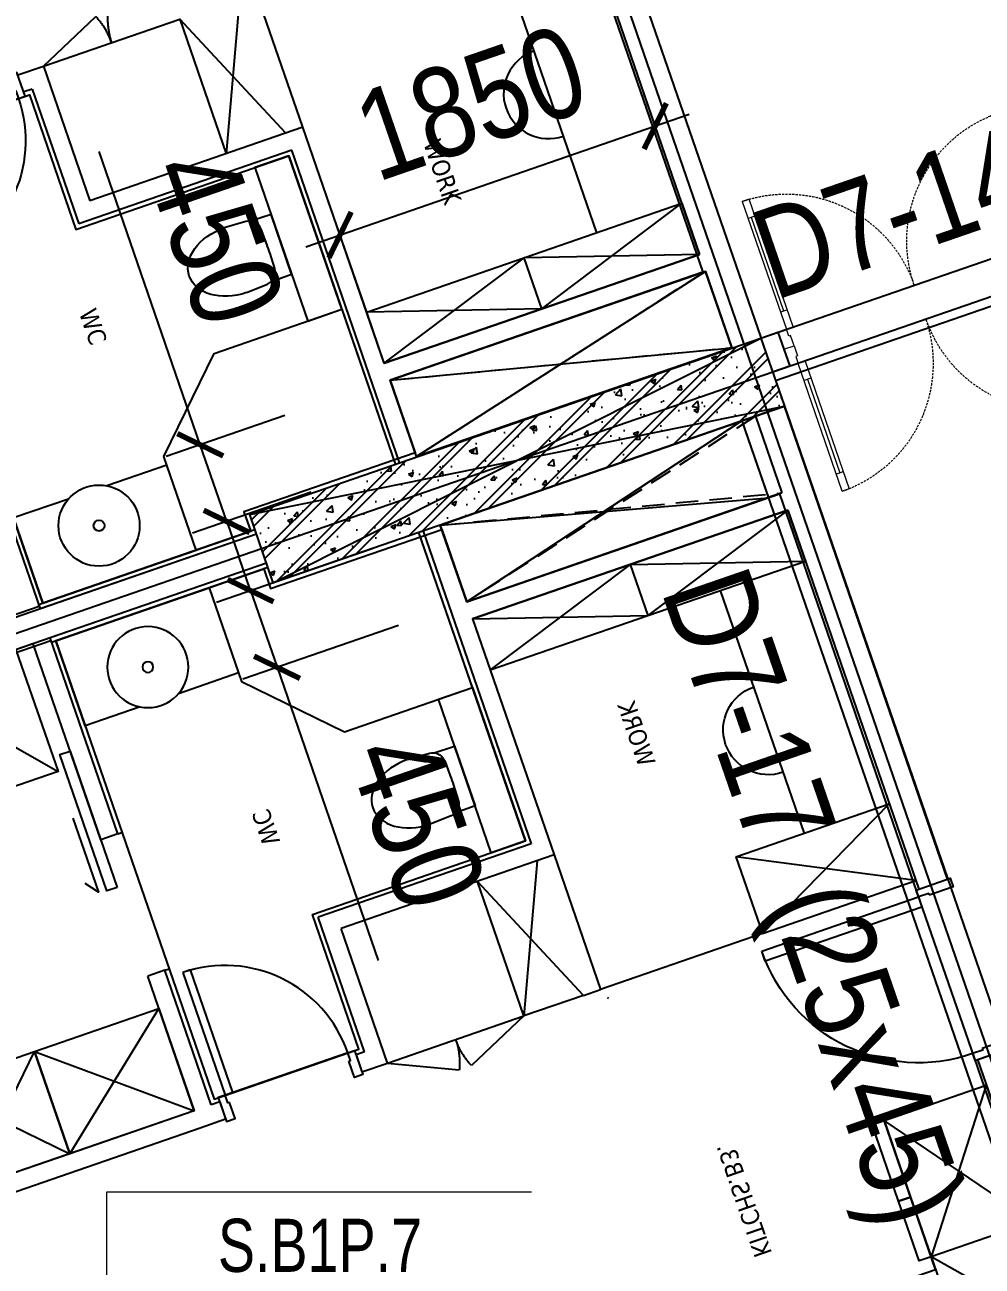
# Model space of a CAD drawing. Header units: millimetres. Extents: x -361699137 to 361252145, y -356478932 to 356523199.
# Drawn here: x -55229 to -49918, y 23653 to 30538 of the extents above; entities that cross this region are included whole.
import ezdxf
from ezdxf.enums import TextEntityAlignment as Align
from ezdxf.xclip import XClip

# ---------------------------------------------------------------- set-up
doc = ezdxf.new("R2010")
doc.units = ezdxf.units.MM
doc.header["$LTSCALE"] = 100
doc.header["$MEASUREMENT"] = 0
doc.header["$XCLIPFRAME"] = 0
doc.set_wipeout_variables(frame=1)
for name, pattern in [('ACAD_ISO03W100', [30, 12, -18]), ('HIDDEN', [0.375, 0.25, -0.125]), ('Xref_ST_MBDV Cot vach 30.7.2022$0$HIDDEN2', [0.1875, 0.125, -0.0625])]:
    doc.linetypes.add(name, pattern=pattern)
for name, color, linetype in [('1VinaPVC-Text', 9, 'Continuous'), ('A-_FURN----_E-_N', 251, 'Continuous'), ('A-ANNO-ROOM', 50, 'Continuous'), ('ccu12-Text', 31, 'Continuous'), ('IDEA - dim', 251, 'Continuous'), ('KC', 5, 'Continuous'), ('KT-Khuat', 9, 'HIDDEN'), ('KT-Net manh', 139, 'Continuous'), ('KT-Tuong', 1, 'Continuous')]:
    doc.layers.add(name, color=color, linetype=linetype)
for name, color, linetype, lineweight in [('ccu12-Tencaukien', 9, 'Continuous', 15), ('KT-Chuviet', 255, 'Continuous', 15), ('KT-Net thay', 7, 'Continuous', 15), ('KT-Net truc', 18, 'Continuous', 15), ('Xref_ST_MBDV Cot vach 30.7.2022$0$CUA', 37, 'Continuous', 13)]:
    doc.layers.add(name, color=color, linetype=linetype, lineweight=lineweight)
doc.layers.add('dien tich thong thuy', color=3, linetype='Continuous', plot=False)
doc.styles.add('220126_HDN_HBA typical plan$0$211210_HDN_HBA_TYPICAL PLAN CORE OPT 1$0$HBA-Text', font='GOTHIC.TTF')
doc.styles.add('Arial Narrow', font='ARIALN.TTF')
doc.styles.add('font unicode ccu', font='arial.ttf')
doc.styles.add('ROMANS', font='ROMANS.SHX')
doc.styles.add('Tahoma', font='tahoma.ttf')
doc.dimstyles.new('ccu12-200', dxfattribs={"dimscale": 200, "dimtxt": 2.5, "dimasz": 1, "dimexe": 1, "dimexo": 2, "dimgap": 1, "dimtad": 1, "dimdec": 0, "dimdsep": 46, "dimtxsty": 'Arial Narrow', "dimblk": 'ARCHTICK', "dimcen": -1, "dimdle": 1, "dimclrd": 256, "dimclre": 256, "dimclrt": 3, "dimadec": 0, "dimazin": 2, "dimtfac": 0.1, "dimtdec": 0, "dimtmove": 0, "dimatfit": 1, "dimldrblk": 'ARCHTICK', "dimfxl": 1, "dimtvp": 0.8333333333333334, "dimtolj": 1, "dimtzin": 12, "dimarcsym": 0})

# ---------------------------------------------------------------- blocks, each defined once
blk = doc.blocks.new('220126_HDN_HBA typical plan$0$210902_YS plan 330pm ver13$0$TOTO-WC-CW822J')
at = {"color": 0}
blk.add_lwpolyline([(-177.2072506700642, -119.1915361834399), (-175, 0), (175, 0), (177.2072506700642, -119.1915361836145)], dxfattribs=at)
blk.add_lwpolyline([(-190, -270), (-183.3947591906181, -144.5004246227618, -0.3908696114996718), (-115.4352058441145, -78.20653349565691), (-27.76706723973621, -75.77130742336158, -0.01388621073825284), (27.76706724101678, -75.77130742336158), (115.4352058439981, -78.20653349565691, -0.3908696114996718), (183.3947591905016, -144.5004246227618), (190, -270)], format="xyb", dxfattribs=at)
blk.add_ellipse((0, -270), major_axis=(0, -270), ratio=0.7037037037037037, start_param=4.71238898038469, end_param=7.853981633974483, dxfattribs=at)
blk = doc.blocks.new('d800')
blk.add_line((760, 70), (40, 70))
for points in [[(40, 790), (40, 70), (85, 70), (85, 790)], [(50, 25), (40, 25), (40, 70), (0, 70), (0, -70), (50, -70)], [(750, 25), (760, 25), (760, 70), (800, 70), (800, -70), (750, -70)]]:
    blk.add_lwpolyline(points, close=True)
blk.add_arc((40, 70), 720, 0, 90)
blk = doc.blocks.new('16')
at = {"layer": 'A-_FURN----_E-_N', "linetype": 'Continuous'}
for points in [[(4575.000000000924, 769.9999999933061), (4575.000000000909, 839.9999999928259), (4125.000000000917, 839.9999999932988), (4125.000000000924, 769.9999999933061)], [(4925.000000000917, 769.9999999928259), (4925.000000002779, 839.9999999933061), (4575.000000000909, 839.9999999928259), (4575.000000000924, 769.9999999933061)], [(4925.000000000924, 169.9999999937427), (4925.000000000917, 769.9999999928259), (4125.000000000924, 769.9999999933061), (4124.999999999054, 169.9999999937718)]]:
    blk.add_lwpolyline(points, close=True, dxfattribs=at)
at = {"layer": 'IDEA - dim'}
for p, q in [((1234.999999997184, 4269.999999994237), (1234.999999999061, 4244.999999994223)), ((2035.000000000917, 4269.999999993306), (2034.999999999054, 4244.999999993306)), ((2925.000000000924, 2119.999999993772), (2925.000000000909, 2469.999999994252)), ((2925.000000002787, 2119.999999993306), (2925.000000002772, 2019.999999998887)), ((199.9999999990396, 2019.999999994703), (199.9999999990541, 169.9999999937718)), ((2134.999999995322, 2019.999999997941), (2924.99999999904, 2019.999999997977)), ((749.999999999076, 1094.999999994645), (1049.999999997191, 1094.999999994674)), ((2474.999996953629, 1070.000002757006), (2474.999996311024, 169.9999999947031)), ((2475.000000645399, 1070.000003138848), (2474.999996953629, 1069.999996944622)), ((2474.999996953629, 1070.000002757006), (2924.99999686236, 1070.000002757472)), ((2924.99999686236, 1070.000002757472), (2924.999996311009, 169.9999999937718)), ((4925.000000000917, 769.9999999928259), (5600.000000000917, 769.9999999928259)), ((1049.999999997199, 669.9999999941792), (2474.999996305429, 669.9999999947031))]:
    blk.add_line(p, q, dxfattribs=at)
for points in [[(2225.000000002787, 5699.999999993765), (2225.000000004642, 5099.999999993757), (2825.000000004635, 5099.999999993772), (2825.000000004642, 5699.999999993306), (2225.000000002787, 5699.999999993765)], [(85.00000000091677, 5099.999999994223), (85.00000000091677, 4469.999999994223), (799.0618495596427, 4469.999999994252), (799.0618495615272, 5099.999999993248), (84.99999999719148, 5099.999999993306)], [(2225.000000004642, 5099.999999993757), (2225.000000004649, 4369.999999993772), (2825.000000002772, 4369.999999993772), (2825.000000004635, 5099.999999993772), (2225.000000004642, 5099.999999993757)], [(1514.425174259573, 4369.999999994703), (1514.425174259559, 4429.999999994237), (714.4251742595661, 4429.999999994237), (714.4251742614433, 4369.999999994237)], [(1109.999999538966, 2144.999999993772), (2009.99999999904, 2144.999999993306), (2009.999999997191, 2344.999999994245), (1109.999999538981, 2344.99999999423)], [(749.999999997206, 169.9999999946886), (749.9999999990687, 2019.999999995169), (1049.999999997206, 2019.999999995111), (1049.999999997177, 169.9999999956417)], [(3014.999999989734, 1104.999999994689), (3014.999999989734, 184.9999999942374), (3074.999999989755, 184.9999999946449), (3074.999999991604, 1104.999999994703)], [(3024.999999989748, 124.9999999942083), (3014.999999991625, 124.9999999932552), (3014.999999989734, 184.9999999942374), (2974.999999991596, 184.9999999942302), (2974.999999991604, -15.00000000669388), (3024.999999991611, -15.00000000576983)], [(3924.999999991611, 124.9999999937572), (3934.999999991596, 124.9999999937718), (3934.999999991589, 184.9999999937572), (3974.999999991604, 184.9999999933061), (3974.999999991611, -15.00000000675209), (3924.999999989726, -15.00000000622822)]]:
    blk.add_lwpolyline(points, close=True, dxfattribs=at)
for points in [[(1071.106020013773, 4476.139892180247), (1505.596734597348, 4476.139892180727), (1436.494896420249, 4530.014263055127)], [(110.0000000001892, 3000.000000001412), (109.9999999990396, 4244.999999994267), (2800.000000002787, 4244.999999993772), (2800.000000002779, 3394.999999993262), (2009.999999999047, 3394.999999993772), (2009.99999999904, 2144.999999993306), (199.9999999990396, 2144.999999993772)], [(609.99999798926, 3922.249721603715), (609.9999979892455, 4244.999999994696), (109.9999999990396, 4244.999999994267), (109.9999999990396, 3345.000000452914), (609.99999798926, 3345.000000453379), (609.9999979911372, 3697.750278384672)], [(4999.999999999061, 169.9999999942229), (5599.999999999054, 169.9999999937572), (5600.000000000924, 3469.99999999284), (5000.000000000917, 3469.999999992848), (4999.999999999061, 769.9999999933207), (4125.000000000924, 769.9999999933061), (4124.999999999054, 169.9999999937718)], [(110.0000000001965, 2999.999999999563), (109.9999999990396, 3345.000000452914), (659.9999995389735, 3345.000000453845), (1109.999999538981, 2895.000000453845), (1109.999999538966, 2144.999999993772), (199.9999999990396, 2144.999999993772)], [(2925.000000002772, 3269.999999994237), (2925.000000002801, 2469.999999993248), (2134.999999999069, 2469.999999994237)]]:
    blk.add_lwpolyline(points, dxfattribs=at)
for radius in [225, 30]:
    blk.add_circle((414.9999979948698, 3809.999999994179), radius, dxfattribs=at)
for centre, radius, end in [((3014.999999989734, 184.9999999942374), 919.9999999999999, 90), ((1866.316215603598, 669.9999999937718), 250, 180)]:
    blk.add_arc(centre, radius, 0, end, dxfattribs=at)
at = {"layer": 'KT-Khuat', "ltscale": 5}
for p, q in [((199.9999999990541, 169.99999999375), (650.0000000009022, 2019.999999995154)), ((199.9999999990614, 2019.999999994696), (650.0000000009022, 169.9999999932625))]:
    blk.add_line(p, q, dxfattribs=at)
at = {"layer": 'KT-Net manh', "linetype": 'ACAD_ISO03W100', "ltscale": 4}
for p, q in [((2225.000000002787, 5699.999999993765), (2825.000000004635, 5099.999999993772)), ((2825.000000004642, 5699.999999993306), (2225.000000004642, 5099.999999993757)), ((85.00000000091677, 5099.999999994223), (799.0618495596427, 4469.999999994252)), ((2225.000000004642, 5099.999999993757), (2825.000000002772, 4369.999999993772)), ((2825.000000004635, 5099.999999993772), (2225.000000004649, 4369.999999993772)), ((2925.000000002772, 3269.999999994237), (3090.125302226268, 2905.673725114961)), ((2925.000000002801, 2469.999999993248), (3090.125302226254, 2834.326274870662)), ((2925.000000000924, 2119.999999993772), (2134.999999999069, 2469.999999994237)), ((2134.999999997177, 2119.999999994267), (2925.000000002801, 2469.999999993248)), ((750.0000000046493, 2019.99999999514), (1050.000000002787, 1094.999999994659)), ((750.0000000046421, 1094.999999994703), (1050.000000002779, 2019.999999995154)), ((2924.99999686236, 1070.000002757472), (2924.999996862352, 2019.999999994223)), ((750.0000000046421, 1094.999999994703), (1050.000000002779, 169.9999999956344)), ((750.0000000027721, 169.999999994674), (1050.000000002787, 1094.999999994659)), ((2474.999996309161, 170.0000000659493), (2924.999996830709, 1070.000002757472)), ((2924.999996311009, 169.9999999937718), (2474.999996953629, 1070.000002757006)), ((4925.000000000924, 169.9999999937427), (4125.000000000924, 769.9999999933061)), ((4124.999999999054, 169.9999999937718), (4925.000000000917, 769.9999999928259)), ((5599.999999999054, 169.9999999937572), (4925.000000000917, 769.9999999928259))]:
    blk.add_line(p, q, dxfattribs=at)
for centre, start, end in [((2925.000000002772, 3269.999999994237), 270, 294.3816820573169), ((2925.000000002801, 2469.999999993248), 65.6183179430628, 90)]:
    blk.add_arc(centre, 399.9999999999999, start, end, dxfattribs=at)
at = {"layer": 'KT-Tuong'}
for p, q in [((-84.99999999979627, 2999.999999999578), (-85.0000000095315, 6600.000226611024)), ((85.00000000092405, 4369.999999994237), (84.99999999047577, 6600.000226611533)), ((1234.999999997184, 4269.999999994237), (1234.999999999047, 4369.999999994703)), ((2035.000000000917, 4269.999999993306), (2034.999999999061, 4369.999999994237)), ((85.00000000020373, 3000.00000000096), (84.99999999903957, 4269.999999993306)), ((1234.999999997184, 4269.999999994237), (84.99999999903957, 4269.999999993306)), ((2825.000000004657, 4269.999999993306), (2035.000000000917, 4269.999999993306)), ((2825.00000000649, 4219.999999993306), (2825.000000004657, 4269.999999993306)), ((2825.000000004642, 4219.999999992782), (2925.000000004642, 4219.999999993342)), ((2825.000000004642, 3369.999999992346), (2825.000000006534, 3419.999999994179)), ((2825.000000004628, 3419.999999993801), (2925.000000002779, 3419.999999994237)), ((2035.000000000917, 2119.999999994237), (2035.000000000931, 3369.999999993772)), ((2825.000000004642, 3369.999999992346), (2035.000000000931, 3369.999999993772)), ((2134.999999999076, 2019.999999997905), (2134.999999999061, 3269.999999993772)), ((200.0000000009168, 2119.999999993772), (2034.999999997191, 2119.999999993714)), ((199.9999999990396, 2019.999999994703), (650.0000000027649, 2019.999999994689)), ((650.0000000009022, 169.9999999932916), (650.0000000009022, 2019.999999995154)), ((750.000000000924, 2019.999999995634), (2134.999999999054, 2019.999999997497)), ((749.9999999990687, 2019.999999995169), (749.999999997206, 169.9999999946886)), ((199.9999999990541, 169.9999999937718), (650.0000000009168, 169.9999999937572)), ((199.9999999990541, 169.9999999937718), (199.9999999971915, 1.207808963954449e-09)), ((749.9999999990541, 169.9999999942083), (2974.999999989726, 169.9999999933061)), ((3975.000000002772, 169.9999999937718), (5599.999999999054, 169.9999999937572)), ((3975.000000000917, 169.9999999942374), (3975.000000000917, -6.228219717741013e-09)), ((2974.999999991604, -5.77711034566164e-09), (199.9999999971915, 1.688022166490555e-09))]:
    blk.add_line(p, q, dxfattribs=at)
for points in [[(2825.000000002772, 4369.999999993772), (2825.000000004642, 5699.999999993306), (2925.000000002779, 5699.999999993735), (2925.000000002779, 4369.999999993772)], [(1234.999999999047, 4369.999999994703), (85.00000000092405, 4369.999999994237)], [(2825.000000002772, 4369.999999993772), (2034.999999999061, 4369.999999994237)], [(2925.000000002779, 4369.999999993772), (2925.000000004642, 4219.999999993342)], [(2925.000000002779, 3419.999999994237), (2925.000000002772, 3269.999999994237), (2134.999999999061, 3269.999999993772)], [(749.9999999990541, 169.9999999942083), (750.0000000009095, 2019.999999995169)]]:
    blk.add_lwpolyline(points, dxfattribs=at)
at = {"layer": 'IDEA - dim'}
for name, p, xscale, rotation in [('d800', (2870.000000004642, 4219.999999993306), -1.000000000000001, 90), ('220126_HDN_HBA typical plan$0$210902_YS plan 330pm ver13$0$TOTO-WC-CW822J', (1559.999999768086, 2344.999999994237), -1, 180.0000000000001)]:
    blk.add_blockref(name, p, dxfattribs=dict(at, xscale=xscale, rotation=rotation))
at = {"layer": '1VinaPVC-Text', "style": 'Tahoma'}
for s, p in [('WC', (1569.086636015803, 3531.033974953752)), ('KITCHS.B3.', (4618.395366817364, 1696.742804859154)), ('WORK', (1833.864821958945, 1417.810789069932))]:
    blk.add_text(s, height=99.99999999999999, rotation=180, dxfattribs=at).set_placement(p)
blk = doc.blocks.new('26')
at = {"layer": 'IDEA - dim'}
for p, q in [((4550.000000001863, -670.0000000005384), (3125.000003693611, -670.0000000010114)), ((4849.999999999985, -1095.000000001004), (4550.000000001848, -1095.000000001019)), ((3465.000000003725, -2020.000000004278), (2674.999999999985, -2020.000000004249)), ((2774.999999994412, -3369.999999998676), (2774.999999992564, -3420.000000000538))]:
    blk.add_line(p, q, dxfattribs=at)
for points in [[(4850.000000001863, -170.000000000975), (4850.000000000015, -2020.00000000147), (4550.000000001855, -2020.000000001448), (4550.000000001848, -170.0000000019209)], [(4490.000000460066, -2145.000000000044), (3590.000000000015, -2144.999999999607), (3590.000000001848, -2345.000000000546), (4490.000000460059, -2345.000000000524)]]:
    blk.add_lwpolyline(points, close=True, dxfattribs=at)
for points in [[(5490.000006117116, -3000.000006208036), (5490, -4245.000000000538), (2799.999999996275, -4245.000000000073), (2799.999999996267, -3394.999999999622), (3589.999999999985, -3395.000000000073), (3590.000000000015, -2144.999999999607), (5397.323217466314, -2144.999999918175)], [(5490.00000611713, -3000.000006206166), (5490, -3345.0000004592), (4940.000000460073, -3345.000000460146), (4490.000000460073, -2895.000000460132), (4490.000000460066, -2145.000000000044), (5397.323217466314, -2144.999999918175)], [(2674.999999996282, -3270.000000000502), (2674.999999996275, -2469.999999999607), (3465, -2470.000000000553)], [(4990.00000200978, -3922.24972161006), (4990.00000200978, -4245.000000001004), (5490, -4245.000000000538), (5490, -3345.0000004592), (4990.00000200978, -3345.00000045968), (4990.000002007924, -3697.750278391024)]]:
    blk.add_lwpolyline(points, dxfattribs=at)
for radius in [224.9999999999999, 29.99999999999999]:
    blk.add_circle((5185.000002004206, -3810.000000000524), radius, dxfattribs=at)
blk.add_arc((3733.683784395442, -670.00000000008), 249.9999999999999, 179.9999999995831, 359.9999999995831, dxfattribs=at)
at = {"layer": 'KT-Khuat', "ltscale": 5}
for p, q in [((4949.999999998123, -169.9999999995925), (5397.323217466299, -2019.999999919077)), ((4949.999999998137, -2020.000000001455), (5397.323274049806, -169.9999999181819))]:
    blk.add_line(p, q, dxfattribs=at)
at = {"layer": 'KT-Net manh', "linetype": 'ACAD_ISO03W100', "ltscale": 4}
for p, q in [((4849.999999994412, -1095.000000000982), (4549.999999996275, -170.0000000019354)), ((4849.99999999626, -170.0000000010186), (4549.999999996289, -1095.000000001004)), ((4849.999999994398, -2020.00000000147), (4549.999999996289, -1095.000000001004)), ((4849.999999994412, -1095.000000000982), (4549.999999996282, -2020.000000001455)), ((2674.999999998123, -2120.000000000073), (3465, -2470.000000000553)), ((3465.000000001848, -2120.000000000568), (2674.999999996275, -2469.999999999607)), ((2674.999999996282, -3270.000000000502), (2509.874697772771, -2905.673725121262))]:
    blk.add_line(p, q, dxfattribs=at)
for centre, start, end in [((2674.999999996275, -2469.999999999607), 245.6183179426831, 269.9999999995831), ((2674.999999996282, -3270.000000000502), 89.99999999958312, 114.3816820573169)]:
    blk.add_arc(centre, 399.9999999999998, start, end, dxfattribs=at)
at = {"layer": 'KT-Tuong'}
for p, q in [((2625.000000007465, -5.384208634495735e-10), (5397.323274051669, 7.389462552964687e-08)), ((4850, -170.0000000005384), (2625.000000009313, -169.9999999996071)), ((4850.000000000015, -2020.00000000147), (4850.000000001863, -170.000000000975)), ((4949.999999998137, -169.9999999995925), (4949.999999998137, -2020.00000000147)), ((5397.323274049806, -169.9999999181746), (4949.999999998123, -170.0000000000728)), ((4849.999999998137, -2020.000000001935), (3465, -2020.000000003798)), ((3465, -2020.000000004264), (3465, -3270.000000000058)), ((5397.323217466314, -2019.999999919077), (4949.999999996275, -2020.000000001004)), ((5397.323217464451, -2119.999999918175), (3565.000000001848, -2120.000000000058)), ((3564.999999998137, -2120.000000000538), (3564.999999998137, -3370.000000000073)), ((5515.00000611713, -3000.000006207571), (5514.999999999985, -4269.999999999593)), ((5685.000003750451, -3000.000008806877, 9.79608882449709e-09), (5684.999993890298, -6600.000161862743, -1.594545972149397e-08)), ((2774.999999994412, -3369.999999998676), (3564.999999998137, -3370.000000000073)), ((4365.000000001863, -4270.000000000538), (5514.999999999985, -4269.999999999593))]:
    blk.add_line(p, q, dxfattribs=at)
for points in [[(4850, -170.0000000005384), (4849.999999998123, -2020.000000001484)], [(2674.999999996275, -3420.000000000524), (2674.999999996282, -3270.000000000502), (3465, -3270.000000000058)]]:
    blk.add_lwpolyline(points, dxfattribs=at)
at = {"layer": 'IDEA - dim', "xscale": -0.9999999999999998}
blk.add_blockref('220126_HDN_HBA typical plan$0$210902_YS plan 330pm ver13$0$TOTO-WC-CW822J', (4040.000000230968, -2345.000000000538), dxfattribs=at)
at = {"layer": 'IDEA - dim', "xscale": -0.9999999999999994, "rotation": 270}
blk.add_blockref('d800', (2729.999999994419, -4219.9999999996), dxfattribs=at)
at = {"layer": '1VinaPVC-Text', "style": 'Tahoma'}
for s, p in [('WORK', (3766.135178042547, -1417.810789076218)), ('WC', (4030.913363985717, -3531.033974960061))]:
    blk.add_text(s, height=99.99999999999996, rotation=359.9999999995831, dxfattribs=at).set_placement(p)
blk = doc.blocks.new('18')
at = {"layer": 'KT-Tuong'}
blk.add_lwpolyline([(-2.182787284255028e-11, 7930.000000000011), (-1.455191522836685e-11, 8100.000000000004), (1624.999999994368, 8100.000000000069), (1624.999999994368, 7930.000000000011)], dxfattribs=at)
blk = doc.blocks.new('TAG CAO DO SAN')
blk.add_wipeout([(1526701.778855525, -266095.22987594287), (1527644.6359120198, -266095.22987594287), (1527644.6359120198, -266330.944140067), (1526701.778855525, -266330.944140067)]).dxf.layer = 'KT-Net thay'
at = {"layer": 'KT-Net thay', "flags": 128}
blk.add_lwpolyline([(1526701.778855525, -266095.2298759429), (1526701.778855525, -266330.9441400666), (1527644.63591202, -266330.9441400666), (1527644.63591202, -266095.2298759429)], close=True, dxfattribs=at)
blk.add_lwpolyline([(1526701.778855525, -266330.9441400666), (1527644.63591202, -266330.9441400666)], dxfattribs=at)
at = {"layer": 'KT-Chuviet', "color": 31, "style": 'font unicode ccu', "width": 0.75}
blk.add_attdef('TÊNPHÒNG', text='', height=117.85713, dxfattribs=at).set_placement((1527175.308820772, -266213.4467624734), align=Align.MIDDLE_CENTER)
blk = doc.blocks.new('A$C1AAC5519')
at = {"layer": 'A-ANNO-ROOM', "insert": (772.955269176513, 1216.574747113511), "char_height": 600, "attachment_point": 2, "rotation": 50.44882673977027, "style": '220126_HDN_HBA typical plan$0$211210_HDN_HBA_TYPICAL PLAN CORE OPT 1$0$HBA-Text'}
blk.add_mtext_dynamic_manual_height_columns('S.B1.', width=722857412.8743668, gutter_width=9765.624999999996, heights=[0], dxfattribs=at)
blk = doc.blocks.new('A$C418F5BC8')
at = {"layer": 'A-ANNO-ROOM', "insert": (648.1133449638728, 1090.790118377889), "char_height": 600, "attachment_point": 2, "rotation": 50.44882673977027, "style": '220126_HDN_HBA typical plan$0$211210_HDN_HBA_TYPICAL PLAN CORE OPT 1$0$HBA-Text'}
blk.add_mtext_dynamic_manual_height_columns('SL-S', width=722857412.8743668, gutter_width=9765.624999999996, heights=[0], dxfattribs=at)
blk = doc.blocks.new('A$C2A6C5140')
at = {"layer": 'A-ANNO-ROOM', "insert": (731.4497625969816, 1190.0169191678, 0.0003277973379295924), "char_height": 600, "attachment_point": 2, "rotation": 50.44882673977027, "style": '220126_HDN_HBA typical plan$0$211210_HDN_HBA_TYPICAL PLAN CORE OPT 1$0$HBA-Text'}
blk.add_mtext_dynamic_manual_height_columns('2-BR', width=722857412.8743668, gutter_width=9765.624999999996, heights=[0], dxfattribs=at)
blk = doc.blocks.new('A$C5388591E')
at = {"layer": 'A-ANNO-ROOM', "insert": (894.3001998505497, 842.1987865094561, 0.0004622000541105721), "char_height": 600, "attachment_point": 2, "rotation": 1.4064704596368105, "style": '220126_HDN_HBA typical plan$0$211210_HDN_HBA_TYPICAL PLAN CORE OPT 1$0$HBA-Text'}
blk.add_mtext_dynamic_manual_height_columns('3-BR', width=722857412.8743668, gutter_width=9765.624999999996, heights=[0], dxfattribs=at)
blk = doc.blocks.new('A$C21AF0CCA')
at = {"layer": 'A-ANNO-ROOM', "insert": (1197.56892258345, 814.6835720778872), "char_height": 600, "attachment_point": 2, "rotation": 0.10542954816276216, "style": '220126_HDN_HBA typical plan$0$211210_HDN_HBA_TYPICAL PLAN CORE OPT 1$0$HBA-Text'}
blk.add_mtext_dynamic_manual_height_columns('S.B1P.', width=722857412.8743668, gutter_width=9765.624999999996, heights=[0], dxfattribs=at)
blk = doc.blocks.new('*U359')
for p, q in [((-1510.000000111268, 650.000000055634), (-1550.000000111268, 650.000000055634)), ((-1530.000000111268, 100.0000000000002), (-1530.000000111268, 650.000000055634)), ((-89.99999999999997, 650.0000000556338), (-49.99999999999997, 650.0000000556338)), ((-70, 100), (-69.99999999999997, 650.0000000556338)), ((-1510.000000111268, 100.0000000000002), (-1550.000000111268, 100.0000000000003)), ((-90, 100), (-50, 100))]:
    blk.add_line(p, q)
for points in [[(-1550.000000111268, 2.131628207438421e-13), (-1510.000000111268, 2.131628207438421e-13), (-1510.000000111268, 750.000000055634), (-1550.000000111268, 750.000000055634)], [(-50, 0), (-90, 0), (-89.99999999999997, 750.0000000556338), (-49.99999999999974, 750.0000000556338)], [(-1600.000000111268, -100.00000000049), (-1540.000000111268, -100.00000000049), (-1540.000000111268, -39.99999999999979), (-1550.000000111268, -39.99999999999979), (-1550.000000111268, 2.131628207438421e-13), (-1600.000000111268, 2.415845301742461e-13)], [(0, -100.0000000004902), (-60, -100.0000000004902), (-60, -40), (-50, -40), (-50, 0), (0, 0)]]:
    blk.add_lwpolyline(points, close=True)
at = {"linetype": 'Xref_ST_MBDV Cot vach 30.7.2022$0$HIDDEN2'}
for centre, radius, start, end in [((-1550.000000112478, -1.309459207829422e-09), 750.0000000571196, 7.016709298534866e-15, 89.99996073224834), ((-49.99999999980142, -3.174847052158785e-10), 750.0000000561345, 90.00003926775156, 180)]:
    blk.add_arc(centre, radius, start, end, dxfattribs=at)
blk = doc.blocks.new('*U360')
for p, q in [((-1510.000001039971, 650.0000005199856), (-1550.000001039971, 650.0000005199856)), ((-1530.000001039971, 100.0000000000002), (-1530.000001039971, 650.0000005199856)), ((-89.99999999999997, 650.0000005199854), (-49.99999999999997, 650.0000005199854)), ((-70, 100), (-69.99999999999997, 650.0000005199854)), ((-1510.000001039971, 100.0000000000002), (-1550.000001039971, 100.0000000000003)), ((-90, 100), (-50, 100))]:
    blk.add_line(p, q)
for points in [[(-1550.000001039971, 2.131628208758188e-13), (-1510.000001039971, 2.131628208758188e-13), (-1510.000001039971, 750.0000005199856), (-1550.000001039971, 750.0000005199856)], [(-50, 0), (-90, 0), (-89.99999999999997, 750.0000005199854), (-49.99999999999974, 750.0000005199854)], [(-1600.000001039971, -100.00000000049), (-1540.000001039971, -100.00000000049), (-1540.000001039971, -39.99999999999979), (-1550.000001039971, -39.99999999999979), (-1550.000001039971, 2.131628208758188e-13), (-1600.000001039971, 2.415845303062228e-13)], [(0, -100.0000000004902), (-60, -100.0000000004902), (-60, -40), (-50, -40), (-50, 0), (0, 0)]]:
    blk.add_lwpolyline(points, close=True)
at = {"linetype": 'Xref_ST_MBDV Cot vach 30.7.2022$0$HIDDEN2'}
for centre, radius, start, end in [((-1550.000001041182, -1.309459208640155e-09), 750.0000005214712, 7.016709298534863e-15, 89.99996073224838), ((-49.99999999980142, -3.174847054124445e-10), 750.0000005204861, 90.00003926775162, 180)]:
    blk.add_arc(centre, radius, start, end, dxfattribs=at)
blk = doc.blocks.new('_ARCHTICK')
at = {"color": 0, "linetype": 'ByBlock', "const_width": 0.15}
blk.add_lwpolyline([(-0.5, -0.5), (0.5, 0.5)], dxfattribs=at)
blk = doc.blocks.new('*D439')
at = {"layer": 'Defpoints', "color": 0, "transparency": 16777216}
for p in [(88794.46569475648, -11133.01701388718), (87946.90374575768, -11425.23481555676), (88941.13162621809, -11558.41362563054)]:
    blk.add_point(p, dxfattribs=at)
at = {"layer": 'KC', "lineweight": -2, "transparency": 16777216}
for p, q in [((87946.90374575768, -11425.23481555676), (87385.9922348123, -9798.341276845142)), ((88416.31032330394, -11263.39536731131), (87757.82606003141, -11490.42399226882)), ((88093.56967721929, -11850.63142730012), (87946.90374575768, -11425.23481555676)), ((88562.97625476556, -11688.79197905467), (87904.49199149302, -11915.82060401218)), ((88093.56967721929, -11850.63142730012), (88158.75885393136, -12039.70911302639))]:
    blk.add_line(p, q, dxfattribs=at)
at = {"layer": 'KC', "lineweight": -2, "transparency": 16777216, "xscale": 200, "yscale": 200, "zscale": 200}
for p, rotation in [((87946.90374575768, -11425.23481555676), 289.0228909016397), ((88093.56967721929, -11850.63142730012), 109.0228909016397)]:
    blk.add_blockref('_ARCHTICK', p, dxfattribs=dict(at, rotation=rotation))
at = {"layer": 'KC', "color": 3, "transparency": 16777216, "insert": (88031.68139658112, -10274.31160196013), "char_height": 500, "attachment_point": 5, "rotation": 289.0228909016397, "style": 'Arial Narrow'}
blk.add_mtext('\\A1;450', dxfattribs=at)
blk = doc.blocks.new('*D440')
at = {"layer": 'Defpoints', "color": 0, "transparency": 16777216}
for p in [(89278.19396191137, -11871.24332219415), (89425.04963227129, -12296.60600518931), (88373.03813858758, -12659.81100484608)]:
    blk.add_point(p, dxfattribs=at)
at = {"layer": 'KC', "lineweight": -2, "transparency": 16777216}
for p, q in [((88900.0937992506, -12001.78169584687), (88037.13238689728, -12299.71750867728)), ((88226.18246822766, -12234.44832185093), (88160.91328140131, -12045.39824052054)), ((88226.18246822766, -12234.44832185093), (88373.03813858758, -12659.81100484608)), ((89046.94946961051, -12427.14437884202), (88183.9880572572, -12725.08019167244)), ((88373.03813858758, -12659.81100484608), (88934.63808580973, -14286.46702524275))]:
    blk.add_line(p, q, dxfattribs=at)
at = {"layer": 'KC', "lineweight": -2, "transparency": 16777216, "xscale": 200, "yscale": 200, "zscale": 200}
for p, rotation in [((88226.18246822766, -12234.44832185093), 289.0471379535542), ((88373.03813858758, -12659.81100484608), 109.0471379535541)]:
    blk.add_blockref('_ARCHTICK', p, dxfattribs=dict(at, rotation=rotation))
at = {"layer": 'KC', "color": 3, "transparency": 16777216, "insert": (89149.46704249011, -13513.60820023821), "char_height": 500, "attachment_point": 5, "rotation": 289.04713795355417, "style": 'Arial Narrow'}
blk.add_mtext('\\A1;450', dxfattribs=at)
blk = doc.blocks.new('*D441')
at = {"layer": 'Defpoints', "color": 0, "transparency": 16777216}
for p in [(90471.1182508109, -9657.67869860265), (90749.51316555541, -10464.04050181338), (89000.79992072516, -11067.7805013628)]:
    blk.add_point(p, dxfattribs=at)
at = {"layer": 'KC', "lineweight": -2, "transparency": 16777216}
for p, q in [((90618.97478726876, -10085.94034075247), (90405.84906166757, -9468.628618072195)), ((88533.3549254502, -10326.6878872954), (90660.16833134137, -9592.409509459318)), ((88870.2615424385, -10689.68034030188), (88657.13581683731, -10072.36861762161))]:
    blk.add_line(p, q, dxfattribs=at)
at = {"layer": 'KC', "lineweight": -2, "transparency": 16777216, "xscale": 200, "yscale": 200, "zscale": 200}
for p, rotation in [((90471.1182508109, -9657.67869860265), 19.04713865576442), ((88722.40500598065, -10261.41869815207), 199.0471386557644)]:
    blk.add_blockref('_ARCHTICK', p, dxfattribs=dict(at, rotation=rotation))
at = {"layer": 'KC', "color": 3, "transparency": 16777216, "insert": (89448.18072698475, -9529.188956733244), "char_height": 500, "attachment_point": 5, "rotation": 19.047138655764414, "style": 'Arial Narrow'}
blk.add_mtext('\\A1;1850', dxfattribs=at)
blk = doc.blocks.new('*U467')
at = {"layer": 'ccu12-Tencaukien', "color": 8, "ltscale": 10000}
blk.add_line((360.6565736538532, -155.3215232637356), (354.4065714950475, -155.3215232637356), dxfattribs=at)
at = {"layer": 'ccu12-Text', "color": 2, "style": 'Arial Narrow', "width": 0.8}
blk.add_attdef('SH', text='', height=300, dxfattribs=at).set_placement((275.6048113084853, 5.864471777974813), align=Align.BOTTOM_RIGHT)
at = {"layer": 'ccu12-Text', "color": 31, "style": 'Arial Narrow', "width": 0.8}
for tag, p in [('(', (507.5315725744504, -75.41116959831947)), ('KT', (632.605666770517, -75.41116959831947)), (')', (962.8971199221714, -75.41116959831947))]:
    blk.add_attdef(tag, text='', height=250, dxfattribs=at).set_placement(p, align=Align.BOTTOM_LEFT)
blk = doc.blocks.new('A$C0e39c971')
at = {"layer": 'KC'}
h = blk.add_hatch(dxfattribs=at)
h.set_pattern_fill('VATLIEU04', color=256, scale=40, style=0, pattern_type=2)
h.set_pattern_definition([(49.99999999999999, (-90946.1647472535, -18366.26446870027), (286.9040730403014, -25.10085399303804), [30, -330]), (355, (-90946.1647472535, -18366.26446870027), (-55.50053344520001, 300.8768534800047), [24, -264]), (100.4514, (-90922.25607525349, -18368.35620470027), (231.4037526856086, 275.7758168243814), [25.496076, -280.4568448]), (46.18420000000001, (-90946.1647472535, -18286.26446870027), (426.8964194502578, -66.20760573160723), [45, -495]), (96.6356, (-90910.5900492535, -18291.78179150027), (373.8650822194813, 389.6471483601767), [38.2441152, -420.6852]), (351.1842, (-90946.1647472535, -18286.26446870027), (373.8647780534509, 389.6474403701299), [36, -396]), (21, (-90906.1647472535, -18306.26446870027), (238.7628208473847, -161.0475562661355), [30, -330]), (326.0000000000001, (-90906.1647472535, -18306.26446870027), (97.32613276863269, 290.0600180187412), [24, -264]), (71.4514, (-90886.2678540535, -18319.68511110027), (336.089051432596, 129.012198683981), [25.496076, -280.4568448]), (37.50000000000001, (-90946.1647472535, -18366.26446870027), (4.863942126916267, 133.1575415325246), [0, -260.8, 0, -268, 0, -265]), (7.499999999999999, (-90946.1647472535, -18366.26446870027), (105.2278149768594, 157.7646847529441), [0, -152.8, 0, -254.8, 0, -101]), (327.5, (-91035.3647472535, -18366.26446870027), (213.5289744689636, -9.021948693751902), [0, -100, 0, -312, 0, -414]), (317.5, (-91075.3647472535, -18366.26446870027), (233.2744677369545, 40.04199293292709), [0, -130, 0, -207.2, 0, -294]), (45, (-90946.1647472535, -18366.26446870027), (-120.2081528017131, 120.2081528017131), []), (45, (-90946.1647472535, -18317.26446870027), (-120.2081528017131, 120.2081528017131), [])])
h.paths.add_polyline_path([(-2044.372704283756, -33607.14656537559), (-2174.911077934245, -33229.04640271405), (660.8401420273294, -32250.00860033539), (791.3785156778176, -32628.10876299694)])
at = {"layer": 'KC', "ltscale": 2000}
for p, q in [((-11611.65156291472, 2990.441306720782), (4609.190115048783, -43992.70016534695)), ((14071.07767395535, -27831.73283052441), (-51467.94496045029, -50458.95777567962))]:
    blk.add_line(p, q, dxfattribs=at)
at = {"layer": 'KC', "ltscale": 100}
for p, q in [((661.2928270082921, -32250.04866483496), (4064.194298614748, -31075.20329933861)), ((791.7704211547971, -32627.97345836434, 7.594834078032198e-05), (2031.921097449231, -36220.02964324293, 1.6442557327593e-05)), ((555.5194394932332, -32709.73842222688), (3965.412627872473, -42586.38337451854))]:
    blk.add_line(p, q, dxfattribs=at)
at = {"layer": 'KC'}
for p, q in [((353.3484184122644, -31880.3049708336), (-1249.382708159508, -32906.87742151906)), ((-1395.36482652837, -32484.04497006306), (499.3305553237442, -32303.13747574669)), ((555.5194394913415, -32709.73842222684), (-971.1151149827056, -33712.87047388971)), ((-1117.970785342157, -33287.50779089442), (702.3751098510256, -33135.10110522203))]:
    blk.add_line(p, q, dxfattribs=at)
at = {"layer": 'KC', "linetype": 'ByBlock', "ltscale": 30}
for p, q in [((-2044.372704283756, -33607.14656537559, 7.594850334996232e-05), (660.8401420273294, -32250.00860033539, 7.594850334996232e-05)), ((-2174.911077934245, -33229.04640271405, 7.594850334996232e-05), (791.3785156778176, -32628.10876299694, 7.594850334996232e-05))]:
    blk.add_line(p, q, dxfattribs=at)
at = {"layer": 'KC', "elevation": 1.034975806175202e-10}
for points in [[(-1395.364826606354, -32484.04497008999), (353.3484184122644, -31880.3049708336), (499.3305553237442, -32303.13747574669), (-1249.382708159508, -32906.87742151906), (-1395.364826528355, -32484.0449700631)], [(-1117.970785342157, -33287.50779089442), (555.5194394913415, -32709.73842222684), (702.3751098510256, -33135.10110522203), (-971.1151149827056, -33712.87047388971), (-1118.033013247186, -33287.3275497805)]]:
    blk.add_lwpolyline(points, dxfattribs=at)
at = {"layer": 'KC', "ltscale": 100, "elevation": 1.034975806175202e-10}
blk.add_lwpolyline([(2397.061147775035, -31915.23747101213), (742.8819414451718, -32486.36035816688)], dxfattribs=at)
at = {"layer": 'KC', "ltscale": 0.25, "elevation": 7.594850334996232e-05}
blk.add_lwpolyline([(-2044.372704283756, -33607.14656537559), (-2174.911077934245, -33229.04640271405), (660.8401420273294, -32250.00860033539), (791.3785156778176, -32628.10876299694)], close=True, dxfattribs=at)
at = {"layer": 'KC', "extrusion": (4.376655619254604e-07, -9.80437330037572e-07, 0.9999999999994236)}
ref = blk.add_blockref('*U467', (2486.779374419432, -31842.46525672108, -1.075418946197707), dxfattribs=dict(at, xscale=1.815893337873054, yscale=1.815893337873054, zscale=1.815893337873054, rotation=339.469833737933))
ref.add_attrib('KT', '(25x45)', dxfattribs={"layer": 'ccu12-Tencaukien', "color": 31, "extrusion": (4.376655619254604e-07, -9.80437330037572e-07, 0.9999999999994236), "height": 499.9999999999999, "rotation": 19.02100700350106, "style": 'Arial Narrow'}).set_placement((2512.959134355784, -31585.50529776142, 0.03204977943262453), align=Align.BOTTOM_LEFT)
ref.add_attrib('SH', 'D7-14', dxfattribs={"layer": 'ccu12-Tencaukien', "color": 2, "extrusion": (4.376655619254604e-07, -9.80437330037572e-07, 0.9999999999994236), "height": 499.9999999999999, "rotation": 19.02100700350106, "style": 'Arial Narrow'}).set_placement((2257.922388635295, -31676.9044578823, 0.03226086160343857), align=Align.BOTTOM_RIGHT)
at = {"layer": 'KC', "extrusion": (-9.80437330037572e-07, -4.376655619254602e-07, 0.9999999999994236)}
ref = blk.add_blockref('*U467', (306.1291772037691, -35400.8849619572, -1.092717400170084), dxfattribs=dict(at, xscale=1.815893337873054, yscale=1.815893337873054, zscale=1.815893337873054, rotation=249.4698337379082))
ref.add_attrib('KT', '(25x45)', dxfattribs={"layer": 'ccu12-Tencaukien', "color": 31, "extrusion": (-9.80437330037572e-07, -4.376655619254602e-07, 0.9999999999994236), "height": 499.9999999999999, "rotation": 289.0210070006092, "style": 'Arial Narrow'}).set_placement((563.0891361643125, -35427.06472189366, 0.01475132546024854), align=Align.BOTTOM_LEFT)
ref.add_attrib('SH', 'D7-17', dxfattribs={"layer": 'ccu12-Tencaukien', "color": 2, "extrusion": (-9.80437330037572e-07, -4.376655619254602e-07, 0.9999999999994236), "height": 499.9999999999999, "rotation": 289.0210070006092, "style": 'Arial Narrow'}).set_placement((471.6899760445454, -35172.02797617346, 0.01496240763106316), align=Align.BOTTOM_RIGHT)
at = {"layer": 'KC'}
for p1, p2, distance, picture, middle in [((-1395.364826528355, -32484.04497006307), (353.3484183019027, -31880.30497051365), 853.0668709033823, '*D441', (-947.9840202687774, -30945.45342543351)), ((-1455.033121035434, -32974.67809433081), (-1601.699052497046, -32549.28148258745), 896.5224486889581, '*D439', (-2364.48335067241, -31690.5760706604)), ((-1117.970785342157, -33287.50779089442), (-971.1151149822399, -33712.87047388958), -1112.9447671013536, '*D440', (-1246.697704763414, -34929.87266893848))]:
    dim = blk.add_aligned_dim(p1=p1, p2=p2, distance=distance, dimstyle='ccu12-200', override={"dimzin": 0}, dxfattribs=at)
    dim.commit()
    dim.dimension.update_dxf_attribs({"geometry": picture, "text_midpoint": middle, "insert": (-90396.16474725353, -21416.26446870026)})

msp = doc.modelspace()

# ---------------------------------------------------------------- linework, layer by layer
at = {"layer": 'dien tich thong thuy'}
for points, elevation in [([(-52230.75878174702, 31377.48158689508), (-51467.10927028331, 29165.59564780042), (-53201.64375612885, 28566.75083882808), (-53063.00897180708, 28165.19968094506), (-54012.9856270267, 27837.22201672368), (-53975.39360404259, 27728.33794476117), (-55152.23035478004, 27322.03724277741), (-55148.96689552622, 27312.58473925045), (-57337.22181913798, 26557.0938751718), (-57374.75124349003, 26665.79663053507), (-60021.51442032959, 25752.20840587335), (-60868.32021762175, 28204.95381863805), (-60910.7451903703, 28327.83637104944), (-61774.15055286913, 30828.66198174484), (-59127.44959859538, 31742.43053364933), (-59163.88544241077, 31847.96579884585), (-55789.34134498064, 33013.02083397074), (-55752.68515020609, 32906.84735963892), (-53914.1731179583, 33541.59022336784), (-53470.34263202187, 32256.04967567849), (-52633.79602561984, 32544.86583748632), (-52547.31434893009, 32294.37447752477), (-52230.7588259292, 31377.48157164126)], 1.54877977949033e-10), ([(-49962.65450762236, 24807.99127168641), (-49432.3423665053, 23271.95936622727), (-52646.19374912378, 22162.38319017916), (-52571.13418420899, 21944.9755965866), (-55406.88626623922, 20965.93749600316), (-55481.94583153975, 21183.34509000254), (-58128.64610770222, 20269.57677221473), (-58991.83110348188, 22769.76409781168), (-59034.25607491948, 22892.64665067528), (-59881.12377399125, 25345.57145593816), (-57234.42260742607, 26259.34008115386), (-57271.95260406256, 26368.04380396976), (-55083.69772638963, 27123.5347057841), (-55080.43426704902, 27114.08220171939), (-53903.59751102788, 27520.38288962207), (-53866.12995649205, 27411.85933391861), (-52916.15329754422, 27739.83699780623), (-52777.39404765348, 27337.92533392285), (-51042.85955144465, 27936.77012305107), (-50279.2100637306, 25724.88416613969), (-49962.65458371642, 24807.99124541508)], 1.548779682268535e-10)]:
    msp.add_lwpolyline(points, dxfattribs=dict(at, elevation=elevation))
at = {"layer": 'KT-Tuong', "elevation": 1.118653840330101e-10}
msp.add_lwpolyline([(-51145.38336243635, 28800.60727528264), (-51050.85832700226, 28833.24186647272), (-50985.58914093053, 28644.19178488472), (-51080.1141763562, 28611.55719369745)], dxfattribs=at)

# ---------------------------------------------------------------- block references
at = {"layer": 'A-ANNO-ROOM'}
for p in [(-259643.7130096142, 30107.50136767479, 5.460850030168077e-05), (-265285.2820729736, 28918.92663560377, 5.460850030168077e-05), (-245554.3968650475, 25356.81105555443, 5.460850030168077e-05), (-227992.1817903481, 24030.19494673412, 5.460832008522107e-05), (-256709.4713859697, 21832.8932062781, 5.460850030168077e-05), (-262170.0583902029, 20336.74231012515, 5.460850030168077e-05), (-227339.9751671815, 20267.82827189344, 5.460850030168077e-05), (-224467.8250259957, 15310.13736246047, 5.460832008522128e-05)]:
    msp.add_blockref('A$C21AF0CCA', p, dxfattribs=at)
at = {"layer": 'dien tich thong thuy'}
for name, p, rotation in [('A$C2A6C5140', (-231902.1761341663, 41866.69510118499, 3.214423980650787e-05), 310.9576437198666), ('A$C2A6C5140', (-223136.0769012624, 38294.90614465419, 1.895367564819208e-05), 310.9576437198666), ('A$C2A6C5140', (-179022.2876665308, 13510.42375649511, 0.000178988243818107), 310.9576437198666), ('A$C2A6C5140', (-176749.4277460563, 2773.706094754736, 0.000178988243818107), 310.9576437198666), ('A$C2A6C5140', (-199561.0792445699, 2742.960286576832, 0.0001030398263186841), 310.9576437198666), ('A$C2A6C5140', (-192735.1419570138, 2545.06827839894, 0.000178988243818107), 310.9576437198666), ('A$C418F5BC8', (-243956.3571569886, 39603.8582028097, -1.001597833679712e-05), 309.6632197063607), ('A$C418F5BC8', (-248126.4019441397, 37597.12528390926, -1.001597833679712e-05), 309.6632197063607), ('A$C418F5BC8', (-251890.361273925, 36548.61448139837, -1.001597833679712e-05), 309.6632197063607), ('A$C418F5BC8', (-255839.4329553979, 34945.01120257354, -1.001597833679712e-05), 309.6632197063607), ('A$C1AAC5519', (-240877.0889148213, 28052.61175672372, 0.0003723829774320968), 309.6566028083925), ('A$C1AAC5519', (-219521.6105350079, 27682.1615688601, 0.0005547181599990354), 309.6566028083925), ('A$C1AAC5519', (-217651.9125884596, 24627.95011466656, 0.0003723828570649432), 309.6566028083925), ('A$C1AAC5519', (-267764.0012375055, 19262.70548251106, 0.0003723828655667127), 309.6566028083925), ('A$C418F5BC8', (-223053.1163780628, 10712.6679421931, -1.001597833679712e-05), 309.6632197063607), ('A$C1AAC5519', (-213503.7868963684, 3324.648489140978, -0.3423708923741385), 309.6566028083925), ('A$C1AAC5519', (-207798.658660123, 3064.615415494518, 0.0003723828655667127), 309.6566028083925), ('A$C1AAC5519', (-184128.1584514385, 2786.454424718489, 0.0003723828655667127), 309.6566028083925)]:
    msp.add_blockref(name, p, dxfattribs=dict(at, rotation=rotation))
for p in [(-273086.0443437684, 28673.87453448355, -1.001579812033762e-05), (-220441.6689392982, 3035.191374137183, 4.458552763712727e-05)]:
    msp.add_blockref('A$C5388591E', p, dxfattribs=at)
at = {"layer": 'IDEA - dim', "extrusion": (-1.004402320099598e-09, -3.468765405122061e-10, 1), "rotation": 109.0471379537658}
msp.add_blockref('18', (-41787.46678144619, 32031.6121893908, 9.854601767866005e-05), dxfattribs=at)
at = {"layer": 'IDEA - dim', "rotation": 289.0471386453405}
msp.add_blockref('26', (-52907.65145801567, 33904.95945227893), dxfattribs=at)
at = {"layer": 'IDEA - dim', "xscale": -1, "rotation": 109.047137953545}
msp.add_blockref('16', (-51080.11416517902, 28611.5571963284), dxfattribs=at)
at = {"layer": 'Xref_ST_MBDV Cot vach 30.7.2022$0$CUA', "xscale": -1, "rotation": 19.04713799116681}
msp.add_blockref('*U359', (-51050.8583271089, 28833.2418664359), dxfattribs=at)
at = {"layer": 'Xref_ST_MBDV Cot vach 30.7.2022$0$CUA', "rotation": 199.0471379911667}
msp.add_blockref('*U360', (-50985.58914015812, 28644.19178514742), dxfattribs=at)

# ---------------------------------------------------------------- next in the draw order: block references
at = {"layer": 'KT-Net truc'}
ref = msp.add_blockref('TAG CAO DO SAN', (-3871529.586715351, 689302.0629362225, -0.0001646554084636038), dxfattribs=dict(at, xscale=2.5, yscale=2.5, zscale=2.5))
XClip(ref).set_block_clipping_path([(1526674.1636322693, -266330.944140067), (1527644.6359120198, -266095.2298759429)])
ref.add_attrib('CAO-DO', '55.7', (-53799.72836557019, 23032.73834081972, -0.0001646554084636038), dxfattribs={"layer": 'KT-Chuviet', "color": 31, "ltscale": 15, "height": 294.6428301546305, "style": 'ROMANS', "width": 0.7500000000000001})
ref.add_attrib('CAO-DO', '-0.030', (-53799.72836557019, 22443.45268051047, -0.0001646554084636038), dxfattribs={"layer": 'KT-Chuviet', "color": 31, "ltscale": 15, "height": 294.6428301546305, "style": 'ROMANS', "width": 0.7500000000000001})
ref.add_attrib('TÊNPHÒNG', 'S.B1P.7', dxfattribs={"layer": 'KT-Chuviet', "color": 31, "height": 294.642825, "style": 'font unicode ccu', "width": 0.7500000000000001}).set_placement((-53591.31466341903, 23768.44603003887, -0.0001646554084636038), align=Align.MIDDLE_CENTER)

# ---------------------------------------------------------------- next in the draw order: block references
at = {"layer": 'KC'}
msp.add_blockref('A$C0e39c971', (-51806.2233402338, 61050.61543249532), dxfattribs=at)

doc.saveas('drawing.dxf')
